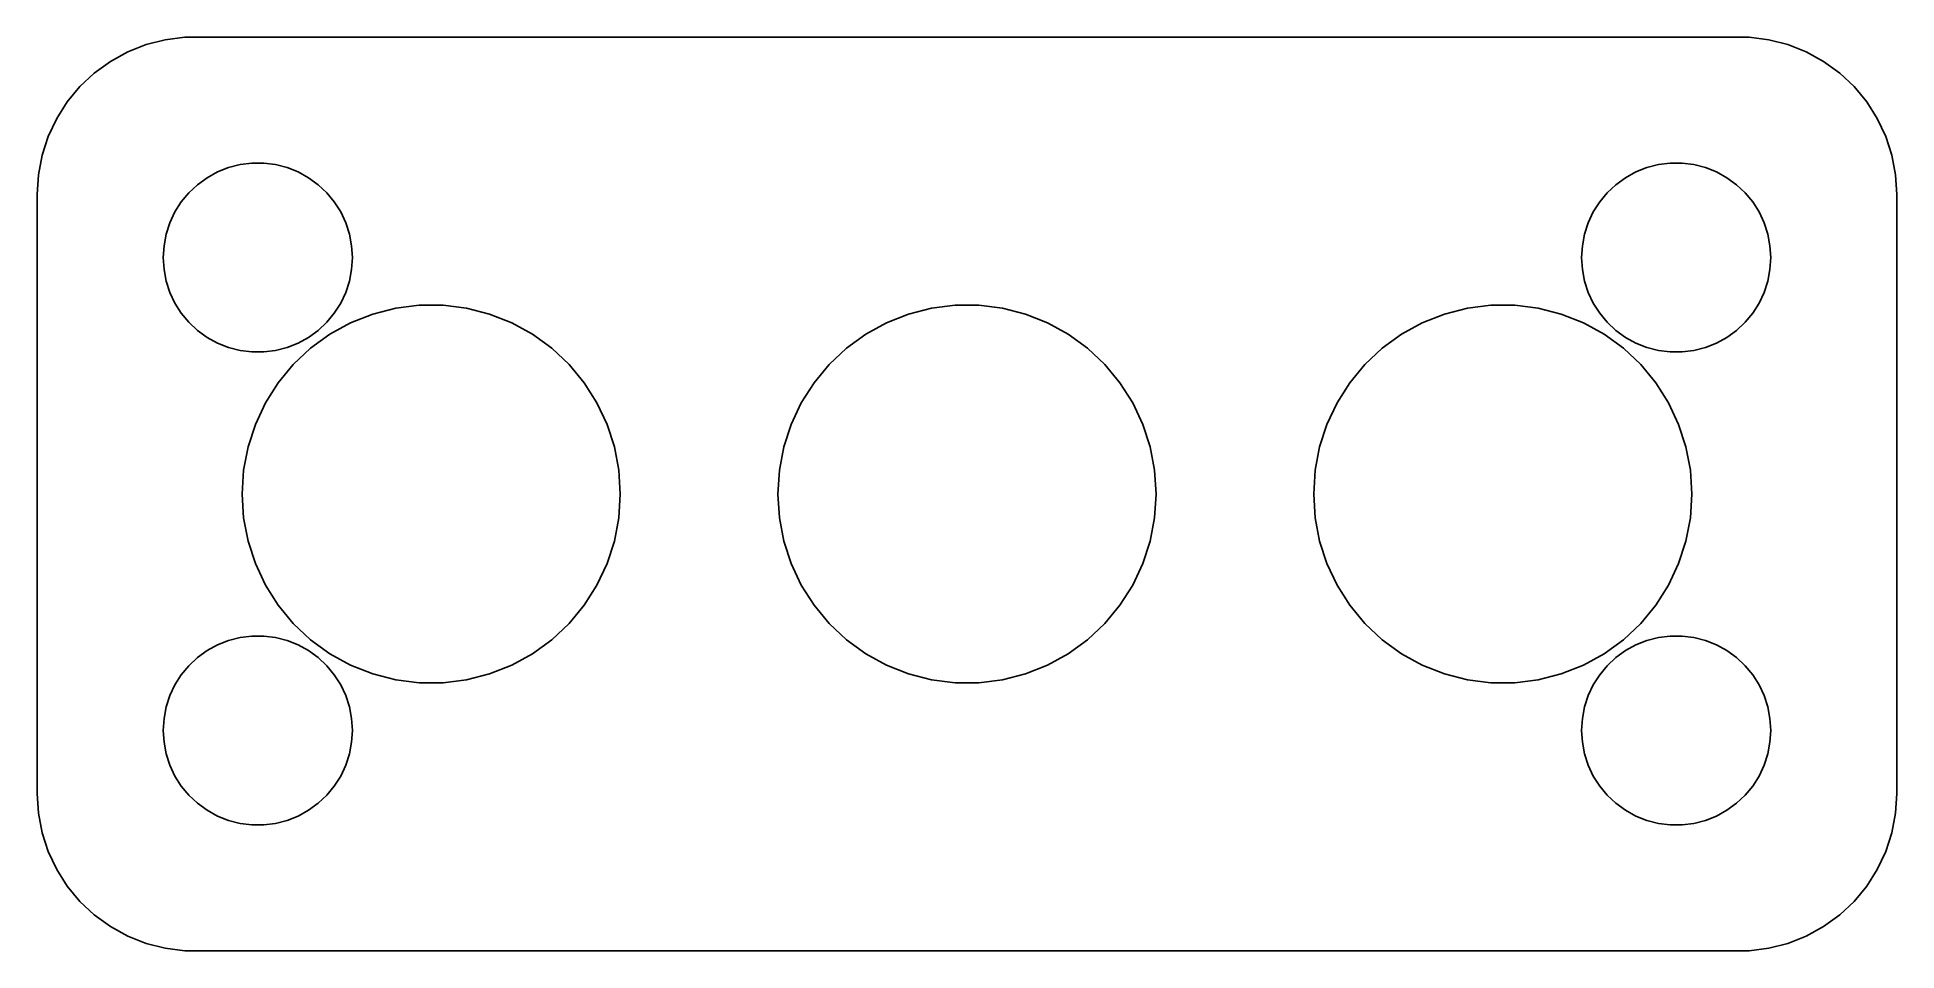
# Model space of a CAD drawing. Header units: metres. Extents: x -29.5 to 29.5, y 24.5 to 53.5.
import ezdxf

# ---------------------------------------------------------------- set-up
doc = ezdxf.new("R2010")
doc.units = ezdxf.units.M

msp = doc.modelspace()

# ---------------------------------------------------------------- linework, layer by layer
for p, q in [((-26.0451, 53.2553), (-26.6289, 53.0241)), ((-25.4369, 53.4114), (-26.0451, 53.2553)), ((-24.8139, 53.4901), (-25.4369, 53.4114)), ((24.8139, 53.4901), (-24.8139, 53.4901)), ((25.4369, 53.4114), (24.8139, 53.4901)), ((26.0451, 53.2553), (25.4369, 53.4114)), ((26.6289, 53.0241), (26.0451, 53.2553)), ((-27.1791, 52.7216), (-27.6871, 52.3526)), ((-26.6289, 53.0241), (-27.1791, 52.7216)), ((27.1791, 52.7216), (26.6289, 53.0241)), ((27.6871, 52.3526), (27.1791, 52.7216)), ((-28.1448, 51.9227), (-28.5451, 51.4389)), ((-27.6871, 52.3526), (-28.1448, 51.9227)), ((28.1448, 51.9227), (27.6871, 52.3526)), ((28.5451, 51.4389), (28.1448, 51.9227)), ((-28.5451, 51.4389), (-28.8815, 50.9088)), ((28.8815, 50.9088), (28.5451, 51.4389)), ((-28.8815, 50.9088), (-29.1489, 50.3406)), ((29.1489, 50.3406), (28.8815, 50.9088)), ((-29.1489, 50.3406), (-29.3429, 49.7434)), ((29.3429, 49.7434), (29.1489, 50.3406)), ((-29.3429, 49.7434), (-29.4606, 49.1267)), ((29.4606, 49.1267), (29.3429, 49.7434)), ((-29.4606, 49.1267), (-29.5, 48.5)), ((-24.4123, 48.8115), (-24.1075, 49.033)), ((-24.1075, 49.033), (-23.7773, 49.2145)), ((-23.7773, 49.2145), (-23.427, 49.3532)), ((-23.427, 49.3532), (-23.0621, 49.4469)), ((-23.0621, 49.4469), (-22.6884, 49.4941)), ((-22.6884, 49.4941), (-22.3116, 49.4941)), ((-22.3116, 49.4941), (-21.9379, 49.4469)), ((-21.9379, 49.4469), (-21.5729, 49.3532)), ((-21.5729, 49.3532), (-21.2227, 49.2145)), ((-21.2227, 49.2145), (-20.8925, 49.033)), ((-20.8925, 49.033), (-20.5877, 48.8115)), ((20.5877, 48.8115), (20.8925, 49.033)), ((20.8925, 49.033), (21.2227, 49.2145)), ((21.2227, 49.2145), (21.5729, 49.3532)), ((21.5729, 49.3532), (21.9379, 49.4469)), ((21.9379, 49.4469), (22.3116, 49.4941)), ((22.3116, 49.4941), (22.6884, 49.4941)), ((22.6884, 49.4941), (23.0621, 49.4469)), ((23.0621, 49.4469), (23.427, 49.3532)), ((23.427, 49.3532), (23.7773, 49.2145)), ((23.7773, 49.2145), (24.1075, 49.033)), ((24.1075, 49.033), (24.4123, 48.8115)), ((29.5, 48.5), (29.4606, 49.1267)), ((-29.5, 48.5), (-29.5, 29.5)), ((-24.927, 48.2634), (-24.6869, 48.5536)), ((-24.6869, 48.5536), (-24.4123, 48.8115)), ((-20.5877, 48.8115), (-20.3131, 48.5536)), ((-20.3131, 48.5536), (-20.0729, 48.2634)), ((20.0729, 48.2634), (20.3131, 48.5536)), ((20.3131, 48.5536), (20.5877, 48.8115)), ((24.4123, 48.8115), (24.6869, 48.5536)), ((24.6869, 48.5536), (24.927, 48.2634)), ((29.5, 29.5), (29.5, 48.5)), ((-25.2893, 47.6044), (-25.1289, 47.9453)), ((-25.1289, 47.9453), (-24.927, 48.2634)), ((-20.0729, 48.2634), (-19.8711, 47.9453)), ((-19.8711, 47.9453), (-19.7107, 47.6044)), ((19.7107, 47.6044), (19.8711, 47.9453)), ((19.8711, 47.9453), (20.0729, 48.2634)), ((24.927, 48.2634), (25.1289, 47.9453)), ((25.1289, 47.9453), (25.2893, 47.6044)), ((-25.4763, 46.876), (-25.4057, 47.2461)), ((-25.4057, 47.2461), (-25.2893, 47.6044)), ((-19.7107, 47.6044), (-19.5942, 47.2461)), ((-19.5942, 47.2461), (-19.5237, 46.876)), ((19.5237, 46.876), (19.5942, 47.2461)), ((19.5942, 47.2461), (19.7107, 47.6044)), ((25.2893, 47.6044), (25.4057, 47.2461)), ((25.4057, 47.2461), (25.4763, 46.876)), ((-25.5, 46.5), (-25.4763, 46.876)), ((-19.5237, 46.876), (-19.5, 46.5)), ((19.5, 46.5), (19.5237, 46.876)), ((25.4763, 46.876), (25.5, 46.5)), ((-25.4763, 46.124), (-25.5, 46.5)), ((-25.4057, 45.7539), (-25.4763, 46.124)), ((-19.5237, 46.124), (-19.5942, 45.7539)), ((-19.5, 46.5), (-19.5237, 46.124)), ((19.5237, 46.124), (19.5, 46.5)), ((19.5942, 45.7539), (19.5237, 46.124)), ((25.4763, 46.124), (25.4057, 45.7539)), ((25.5, 46.5), (25.4763, 46.124)), ((-25.2893, 45.3956), (-25.4057, 45.7539)), ((-19.5942, 45.7539), (-19.7107, 45.3956)), ((19.7107, 45.3956), (19.5942, 45.7539)), ((25.4057, 45.7539), (25.2893, 45.3956)), ((-25.1289, 45.0547), (-25.2893, 45.3956)), ((-24.927, 44.7366), (-25.1289, 45.0547)), ((-19.8711, 45.0547), (-20.0729, 44.7366)), ((-19.7107, 45.3956), (-19.8711, 45.0547)), ((-18.8541, 44.7063), (-18.1243, 44.8937)), ((-18.1243, 44.8937), (-17.3767, 44.9882)), ((-17.3767, 44.9882), (-16.6232, 44.9882)), ((-16.6232, 44.9882), (-15.8757, 44.8937)), ((-15.8757, 44.8937), (-15.1459, 44.7063)), ((-1.8541, 44.7063), (-1.12428, 44.8937)), ((-1.12428, 44.8937), (-0.37674, 44.9882)), ((-0.37674, 44.9882), (0.37674, 44.9882)), ((0.37674, 44.9882), (1.12428, 44.8937)), ((1.12428, 44.8937), (1.8541, 44.7063)), ((15.1459, 44.7063), (15.8757, 44.8937)), ((15.8757, 44.8937), (16.6232, 44.9882)), ((16.6232, 44.9882), (17.3767, 44.9882)), ((17.3767, 44.9882), (18.1243, 44.8937)), ((18.1243, 44.8937), (18.8541, 44.7063)), ((19.8711, 45.0547), (19.7107, 45.3956)), ((20.0729, 44.7366), (19.8711, 45.0547)), ((25.1289, 45.0547), (24.927, 44.7366)), ((25.2893, 45.3956), (25.1289, 45.0547)), ((-24.6869, 44.4464), (-24.927, 44.7366)), ((-24.4123, 44.1884), (-24.6869, 44.4464)), ((-20.3131, 44.4464), (-20.5877, 44.1884)), ((-20.0729, 44.7366), (-20.3131, 44.4464)), ((-20.215, 44.066), (-19.5547, 44.429)), ((-19.5547, 44.429), (-18.8541, 44.7063)), ((-15.1459, 44.7063), (-14.4453, 44.429)), ((-14.4453, 44.429), (-13.785, 44.066)), ((-3.21495, 44.066), (-2.55467, 44.429)), ((-2.55467, 44.429), (-1.8541, 44.7063)), ((1.8541, 44.7063), (2.55467, 44.429)), ((2.55467, 44.429), (3.21495, 44.066)), ((13.785, 44.066), (14.4453, 44.429)), ((14.4453, 44.429), (15.1459, 44.7063)), ((18.8541, 44.7063), (19.5547, 44.429)), ((19.5547, 44.429), (20.215, 44.066)), ((20.3131, 44.4464), (20.0729, 44.7366)), ((20.5877, 44.1884), (20.3131, 44.4464)), ((24.6869, 44.4464), (24.4123, 44.1884)), ((24.927, 44.7366), (24.6869, 44.4464)), ((-24.1075, 43.967), (-24.4123, 44.1884)), ((-23.7773, 43.7855), (-24.1075, 43.967)), ((-23.427, 43.6468), (-23.7773, 43.7855)), ((-21.2227, 43.7855), (-21.5729, 43.6468)), ((-20.8925, 43.967), (-21.2227, 43.7855)), ((-20.5877, 44.1884), (-20.8925, 43.967)), ((-20.8245, 43.6231), (-20.215, 44.066)), ((-13.785, 44.066), (-13.1754, 43.6231)), ((-3.82454, 43.6231), (-3.21495, 44.066)), ((3.21495, 44.066), (3.82454, 43.6231)), ((13.1754, 43.6231), (13.785, 44.066)), ((20.215, 44.066), (20.8245, 43.6231)), ((20.8925, 43.967), (20.5877, 44.1884)), ((21.2227, 43.7855), (20.8925, 43.967)), ((21.5729, 43.6468), (21.2227, 43.7855)), ((23.7773, 43.7855), (23.427, 43.6468)), ((24.1075, 43.967), (23.7773, 43.7855)), ((24.4123, 44.1884), (24.1075, 43.967)), ((-23.0621, 43.5531), (-23.427, 43.6468)), ((-22.6884, 43.5059), (-23.0621, 43.5531)), ((-22.3116, 43.5059), (-22.6884, 43.5059)), ((-21.9379, 43.5531), (-22.3116, 43.5059)), ((-21.5729, 43.6468), (-21.9379, 43.5531)), ((-21.8541, 42.5267), (-21.3738, 43.1073)), ((-21.3738, 43.1073), (-20.8245, 43.6231)), ((-13.1754, 43.6231), (-12.6262, 43.1073)), ((-12.6262, 43.1073), (-12.1459, 42.5267)), ((-4.8541, 42.5267), (-4.37381, 43.1073)), ((-4.37381, 43.1073), (-3.82454, 43.6231)), ((3.82454, 43.6231), (4.37381, 43.1073)), ((4.37381, 43.1073), (4.8541, 42.5267)), ((12.1459, 42.5267), (12.6262, 43.1073)), ((12.6262, 43.1073), (13.1754, 43.6231)), ((20.8245, 43.6231), (21.3738, 43.1073)), ((21.3738, 43.1073), (21.8541, 42.5267)), ((21.9379, 43.5531), (21.5729, 43.6468)), ((22.3116, 43.5059), (21.9379, 43.5531)), ((22.6884, 43.5059), (22.3116, 43.5059)), ((23.0621, 43.5531), (22.6884, 43.5059)), ((23.427, 43.6468), (23.0621, 43.5531)), ((-22.2578, 41.8905), (-21.8541, 42.5267)), ((-12.1459, 42.5267), (-11.7422, 41.8905)), ((-5.25783, 41.8905), (-4.8541, 42.5267)), ((4.8541, 42.5267), (5.25783, 41.8905)), ((11.7422, 41.8905), (12.1459, 42.5267)), ((21.8541, 42.5267), (22.2578, 41.8905)), ((-22.5787, 41.2087), (-22.2578, 41.8905)), ((-11.7422, 41.8905), (-11.4213, 41.2087)), ((-5.57864, 41.2087), (-5.25783, 41.8905)), ((5.25783, 41.8905), (5.57864, 41.2087)), ((11.4213, 41.2087), (11.7422, 41.8905)), ((22.2578, 41.8905), (22.5787, 41.2087)), ((-22.8115, 40.4921), (-22.5787, 41.2087)), ((-11.4213, 41.2087), (-11.1885, 40.4921)), ((-5.81149, 40.4921), (-5.57864, 41.2087)), ((5.57864, 41.2087), (5.81149, 40.4921)), ((11.1885, 40.4921), (11.4213, 41.2087)), ((22.5787, 41.2087), (22.8115, 40.4921)), ((-22.9527, 39.752), (-22.8115, 40.4921)), ((-11.1885, 40.4921), (-11.0473, 39.752)), ((-5.95268, 39.752), (-5.81149, 40.4921)), ((5.81149, 40.4921), (5.95268, 39.752)), ((11.0473, 39.752), (11.1885, 40.4921)), ((22.8115, 40.4921), (22.9527, 39.752)), ((-23, 39), (-22.9527, 39.752)), ((-11.0473, 39.752), (-11, 39)), ((-6, 39), (-5.95268, 39.752)), ((5.95268, 39.752), (6, 39)), ((11, 39), (11.0473, 39.752)), ((22.9527, 39.752), (23, 39)), ((-22.9527, 38.248), (-23, 39)), ((-11, 39), (-11.0473, 38.248)), ((-5.95268, 38.248), (-6, 39)), ((6, 39), (5.95268, 38.248)), ((11.0473, 38.248), (11, 39)), ((23, 39), (22.9527, 38.248)), ((-22.8115, 37.5079), (-22.9527, 38.248)), ((-11.0473, 38.248), (-11.1885, 37.5079)), ((-5.81149, 37.5079), (-5.95268, 38.248)), ((5.95268, 38.248), (5.81149, 37.5079)), ((11.1885, 37.5079), (11.0473, 38.248)), ((22.9527, 38.248), (22.8115, 37.5079)), ((-22.5787, 36.7913), (-22.8115, 37.5079)), ((-11.1885, 37.5079), (-11.4213, 36.7913)), ((-5.57864, 36.7913), (-5.81149, 37.5079)), ((5.81149, 37.5079), (5.57864, 36.7913)), ((11.4213, 36.7913), (11.1885, 37.5079)), ((22.8115, 37.5079), (22.5787, 36.7913)), ((-22.2578, 36.1095), (-22.5787, 36.7913)), ((-11.4213, 36.7913), (-11.7422, 36.1095)), ((-5.25783, 36.1095), (-5.57864, 36.7913)), ((5.57864, 36.7913), (5.25783, 36.1095)), ((11.7422, 36.1095), (11.4213, 36.7913)), ((22.5787, 36.7913), (22.2578, 36.1095)), ((-21.8541, 35.4733), (-22.2578, 36.1095)), ((-11.7422, 36.1095), (-12.1459, 35.4733)), ((-4.8541, 35.4733), (-5.25783, 36.1095)), ((5.25783, 36.1095), (4.8541, 35.4733)), ((12.1459, 35.4733), (11.7422, 36.1095)), ((22.2578, 36.1095), (21.8541, 35.4733)), ((-21.3738, 34.8927), (-21.8541, 35.4733)), ((-12.1459, 35.4733), (-12.6262, 34.8927)), ((-4.37381, 34.8927), (-4.8541, 35.4733)), ((4.8541, 35.4733), (4.37381, 34.8927)), ((12.6262, 34.8927), (12.1459, 35.4733)), ((21.8541, 35.4733), (21.3738, 34.8927)), ((-20.8245, 34.3769), (-21.3738, 34.8927)), ((-12.6262, 34.8927), (-13.1754, 34.3769)), ((-3.82454, 34.3769), (-4.37381, 34.8927)), ((4.37381, 34.8927), (3.82454, 34.3769)), ((13.1754, 34.3769), (12.6262, 34.8927)), ((21.3738, 34.8927), (20.8245, 34.3769)), ((-23.7773, 34.2145), (-23.427, 34.3532)), ((-23.427, 34.3532), (-23.0621, 34.4469)), ((-23.0621, 34.4469), (-22.6884, 34.4941)), ((-22.6884, 34.4941), (-22.3116, 34.4941)), ((-22.3116, 34.4941), (-21.9379, 34.4469)), ((-21.9379, 34.4469), (-21.5729, 34.3532)), ((-21.5729, 34.3532), (-21.2227, 34.2145)), ((-20.215, 33.934), (-20.8245, 34.3769)), ((-13.1754, 34.3769), (-13.785, 33.934)), ((-3.21495, 33.934), (-3.82454, 34.3769)), ((3.82454, 34.3769), (3.21495, 33.934)), ((13.785, 33.934), (13.1754, 34.3769)), ((20.8245, 34.3769), (20.215, 33.934)), ((21.2227, 34.2145), (21.5729, 34.3532)), ((21.5729, 34.3532), (21.9379, 34.4469)), ((21.9379, 34.4469), (22.3116, 34.4941)), ((22.3116, 34.4941), (22.6884, 34.4941)), ((22.6884, 34.4941), (23.0621, 34.4469)), ((23.0621, 34.4469), (23.427, 34.3532)), ((23.427, 34.3532), (23.7773, 34.2145)), ((-24.6869, 33.5536), (-24.4123, 33.8116)), ((-24.4123, 33.8116), (-24.1075, 34.033)), ((-24.1075, 34.033), (-23.7773, 34.2145)), ((-21.2227, 34.2145), (-20.8925, 34.033)), ((-20.8925, 34.033), (-20.5877, 33.8116)), ((-20.5877, 33.8116), (-20.3131, 33.5536)), ((-19.5547, 33.571), (-20.215, 33.934)), ((-13.785, 33.934), (-14.4453, 33.571)), ((-2.55467, 33.571), (-3.21495, 33.934)), ((3.21495, 33.934), (2.55467, 33.571)), ((14.4453, 33.571), (13.785, 33.934)), ((20.215, 33.934), (19.5547, 33.571)), ((20.3131, 33.5536), (20.5877, 33.8116)), ((20.5877, 33.8116), (20.8925, 34.033)), ((20.8925, 34.033), (21.2227, 34.2145)), ((23.7773, 34.2145), (24.1075, 34.033)), ((24.1075, 34.033), (24.4123, 33.8116)), ((24.4123, 33.8116), (24.6869, 33.5536)), ((-25.1289, 32.9453), (-24.927, 33.2634)), ((-24.927, 33.2634), (-24.6869, 33.5536)), ((-20.3131, 33.5536), (-20.0729, 33.2634)), ((-20.0729, 33.2634), (-19.8711, 32.9453)), ((-18.8541, 33.2937), (-19.5547, 33.571)), ((-18.1243, 33.1063), (-18.8541, 33.2937)), ((-17.3767, 33.0118), (-18.1243, 33.1063)), ((-15.8757, 33.1063), (-16.6232, 33.0118)), ((-15.1459, 33.2937), (-15.8757, 33.1063)), ((-14.4453, 33.571), (-15.1459, 33.2937)), ((-1.8541, 33.2937), (-2.55467, 33.571)), ((-1.12428, 33.1063), (-1.8541, 33.2937)), ((-0.37674, 33.0118), (-1.12428, 33.1063)), ((1.12428, 33.1063), (0.37674, 33.0118)), ((1.8541, 33.2937), (1.12428, 33.1063)), ((2.55467, 33.571), (1.8541, 33.2937)), ((15.1459, 33.2937), (14.4453, 33.571)), ((15.8757, 33.1063), (15.1459, 33.2937)), ((16.6232, 33.0118), (15.8757, 33.1063)), ((18.1243, 33.1063), (17.3767, 33.0118)), ((18.8541, 33.2937), (18.1243, 33.1063)), ((19.5547, 33.571), (18.8541, 33.2937)), ((19.8711, 32.9453), (20.0729, 33.2634)), ((20.0729, 33.2634), (20.3131, 33.5536)), ((24.6869, 33.5536), (24.927, 33.2634)), ((24.927, 33.2634), (25.1289, 32.9453)), ((-25.4057, 32.2461), (-25.2893, 32.6044)), ((-25.2893, 32.6044), (-25.1289, 32.9453)), ((-19.8711, 32.9453), (-19.7107, 32.6044)), ((-19.7107, 32.6044), (-19.5942, 32.2461)), ((-16.6232, 33.0118), (-17.3767, 33.0118)), ((0.37674, 33.0118), (-0.37674, 33.0118)), ((17.3767, 33.0118), (16.6232, 33.0118)), ((19.5942, 32.2461), (19.7107, 32.6044)), ((19.7107, 32.6044), (19.8711, 32.9453)), ((25.1289, 32.9453), (25.2893, 32.6044)), ((25.2893, 32.6044), (25.4057, 32.2461)), ((-25.5, 31.5), (-25.4763, 31.876)), ((-25.4763, 31.876), (-25.4057, 32.2461)), ((-19.5942, 32.2461), (-19.5237, 31.876)), ((-19.5237, 31.876), (-19.5, 31.5)), ((19.5, 31.5), (19.5237, 31.876)), ((19.5237, 31.876), (19.5942, 32.2461)), ((25.4057, 32.2461), (25.4763, 31.876)), ((25.4763, 31.876), (25.5, 31.5)), ((-25.4763, 31.124), (-25.5, 31.5)), ((-19.5, 31.5), (-19.5237, 31.124)), ((19.5237, 31.124), (19.5, 31.5)), ((25.5, 31.5), (25.4763, 31.124)), ((-25.4057, 30.7539), (-25.4763, 31.124)), ((-25.2893, 30.3956), (-25.4057, 30.7539)), ((-19.5942, 30.7539), (-19.7107, 30.3956)), ((-19.5237, 31.124), (-19.5942, 30.7539)), ((19.5942, 30.7539), (19.5237, 31.124)), ((19.7107, 30.3956), (19.5942, 30.7539)), ((25.4057, 30.7539), (25.2893, 30.3956)), ((25.4763, 31.124), (25.4057, 30.7539)), ((-25.1289, 30.0547), (-25.2893, 30.3956)), ((-19.7107, 30.3956), (-19.8711, 30.0547)), ((19.8711, 30.0547), (19.7107, 30.3956)), ((25.2893, 30.3956), (25.1289, 30.0547)), ((-29.5, 29.5), (-29.4606, 28.8733)), ((-24.927, 29.7366), (-25.1289, 30.0547)), ((-24.6869, 29.4464), (-24.927, 29.7366)), ((-20.0729, 29.7366), (-20.3131, 29.4464)), ((-19.8711, 30.0547), (-20.0729, 29.7366)), ((20.0729, 29.7366), (19.8711, 30.0547)), ((20.3131, 29.4464), (20.0729, 29.7366)), ((24.927, 29.7366), (24.6869, 29.4464)), ((25.1289, 30.0547), (24.927, 29.7366)), ((29.4606, 28.8733), (29.5, 29.5)), ((-24.4123, 29.1885), (-24.6869, 29.4464)), ((-24.1075, 28.967), (-24.4123, 29.1885)), ((-23.7773, 28.7855), (-24.1075, 28.967)), ((-20.8925, 28.967), (-21.2227, 28.7855)), ((-20.5877, 29.1885), (-20.8925, 28.967)), ((-20.3131, 29.4464), (-20.5877, 29.1885)), ((20.5877, 29.1885), (20.3131, 29.4464)), ((20.8925, 28.967), (20.5877, 29.1885)), ((21.2227, 28.7855), (20.8925, 28.967)), ((24.1075, 28.967), (23.7773, 28.7855)), ((24.4123, 29.1885), (24.1075, 28.967)), ((24.6869, 29.4464), (24.4123, 29.1885)), ((-29.4606, 28.8733), (-29.3429, 28.2566)), ((-23.427, 28.6468), (-23.7773, 28.7855)), ((-23.0621, 28.5531), (-23.427, 28.6468)), ((-22.6884, 28.5059), (-23.0621, 28.5531)), ((-22.3116, 28.5059), (-22.6884, 28.5059)), ((-21.9379, 28.5531), (-22.3116, 28.5059)), ((-21.5729, 28.6468), (-21.9379, 28.5531)), ((-21.2227, 28.7855), (-21.5729, 28.6468)), ((21.5729, 28.6468), (21.2227, 28.7855)), ((21.9379, 28.5531), (21.5729, 28.6468)), ((22.3116, 28.5059), (21.9379, 28.5531)), ((22.6884, 28.5059), (22.3116, 28.5059)), ((23.0621, 28.5531), (22.6884, 28.5059)), ((23.427, 28.6468), (23.0621, 28.5531)), ((23.7773, 28.7855), (23.427, 28.6468)), ((29.3429, 28.2566), (29.4606, 28.8733)), ((-29.3429, 28.2566), (-29.1489, 27.6594)), ((29.1489, 27.6594), (29.3429, 28.2566)), ((-29.1489, 27.6594), (-28.8815, 27.0912)), ((28.8815, 27.0912), (29.1489, 27.6594)), ((-28.8815, 27.0912), (-28.5451, 26.5611)), ((-28.5451, 26.5611), (-28.1448, 26.0773)), ((28.1448, 26.0773), (28.5451, 26.5611)), ((28.5451, 26.5611), (28.8815, 27.0912)), ((-28.1448, 26.0773), (-27.6871, 25.6474)), ((27.6871, 25.6474), (28.1448, 26.0773)), ((-27.6871, 25.6474), (-27.1791, 25.2784)), ((27.1791, 25.2784), (27.6871, 25.6474)), ((-27.1791, 25.2784), (-26.6289, 24.9759)), ((-26.6289, 24.9759), (-26.0451, 24.7447)), ((26.0451, 24.7447), (26.6289, 24.9759)), ((26.6289, 24.9759), (27.1791, 25.2784)), ((-26.0451, 24.7447), (-25.4369, 24.5886)), ((-25.4369, 24.5886), (-24.8139, 24.5099)), ((-24.8139, 24.5099), (24.8139, 24.5099)), ((24.8139, 24.5099), (25.4369, 24.5886)), ((25.4369, 24.5886), (26.0451, 24.7447))]:
    msp.add_line(p, q)

doc.saveas('drawing.dxf')
